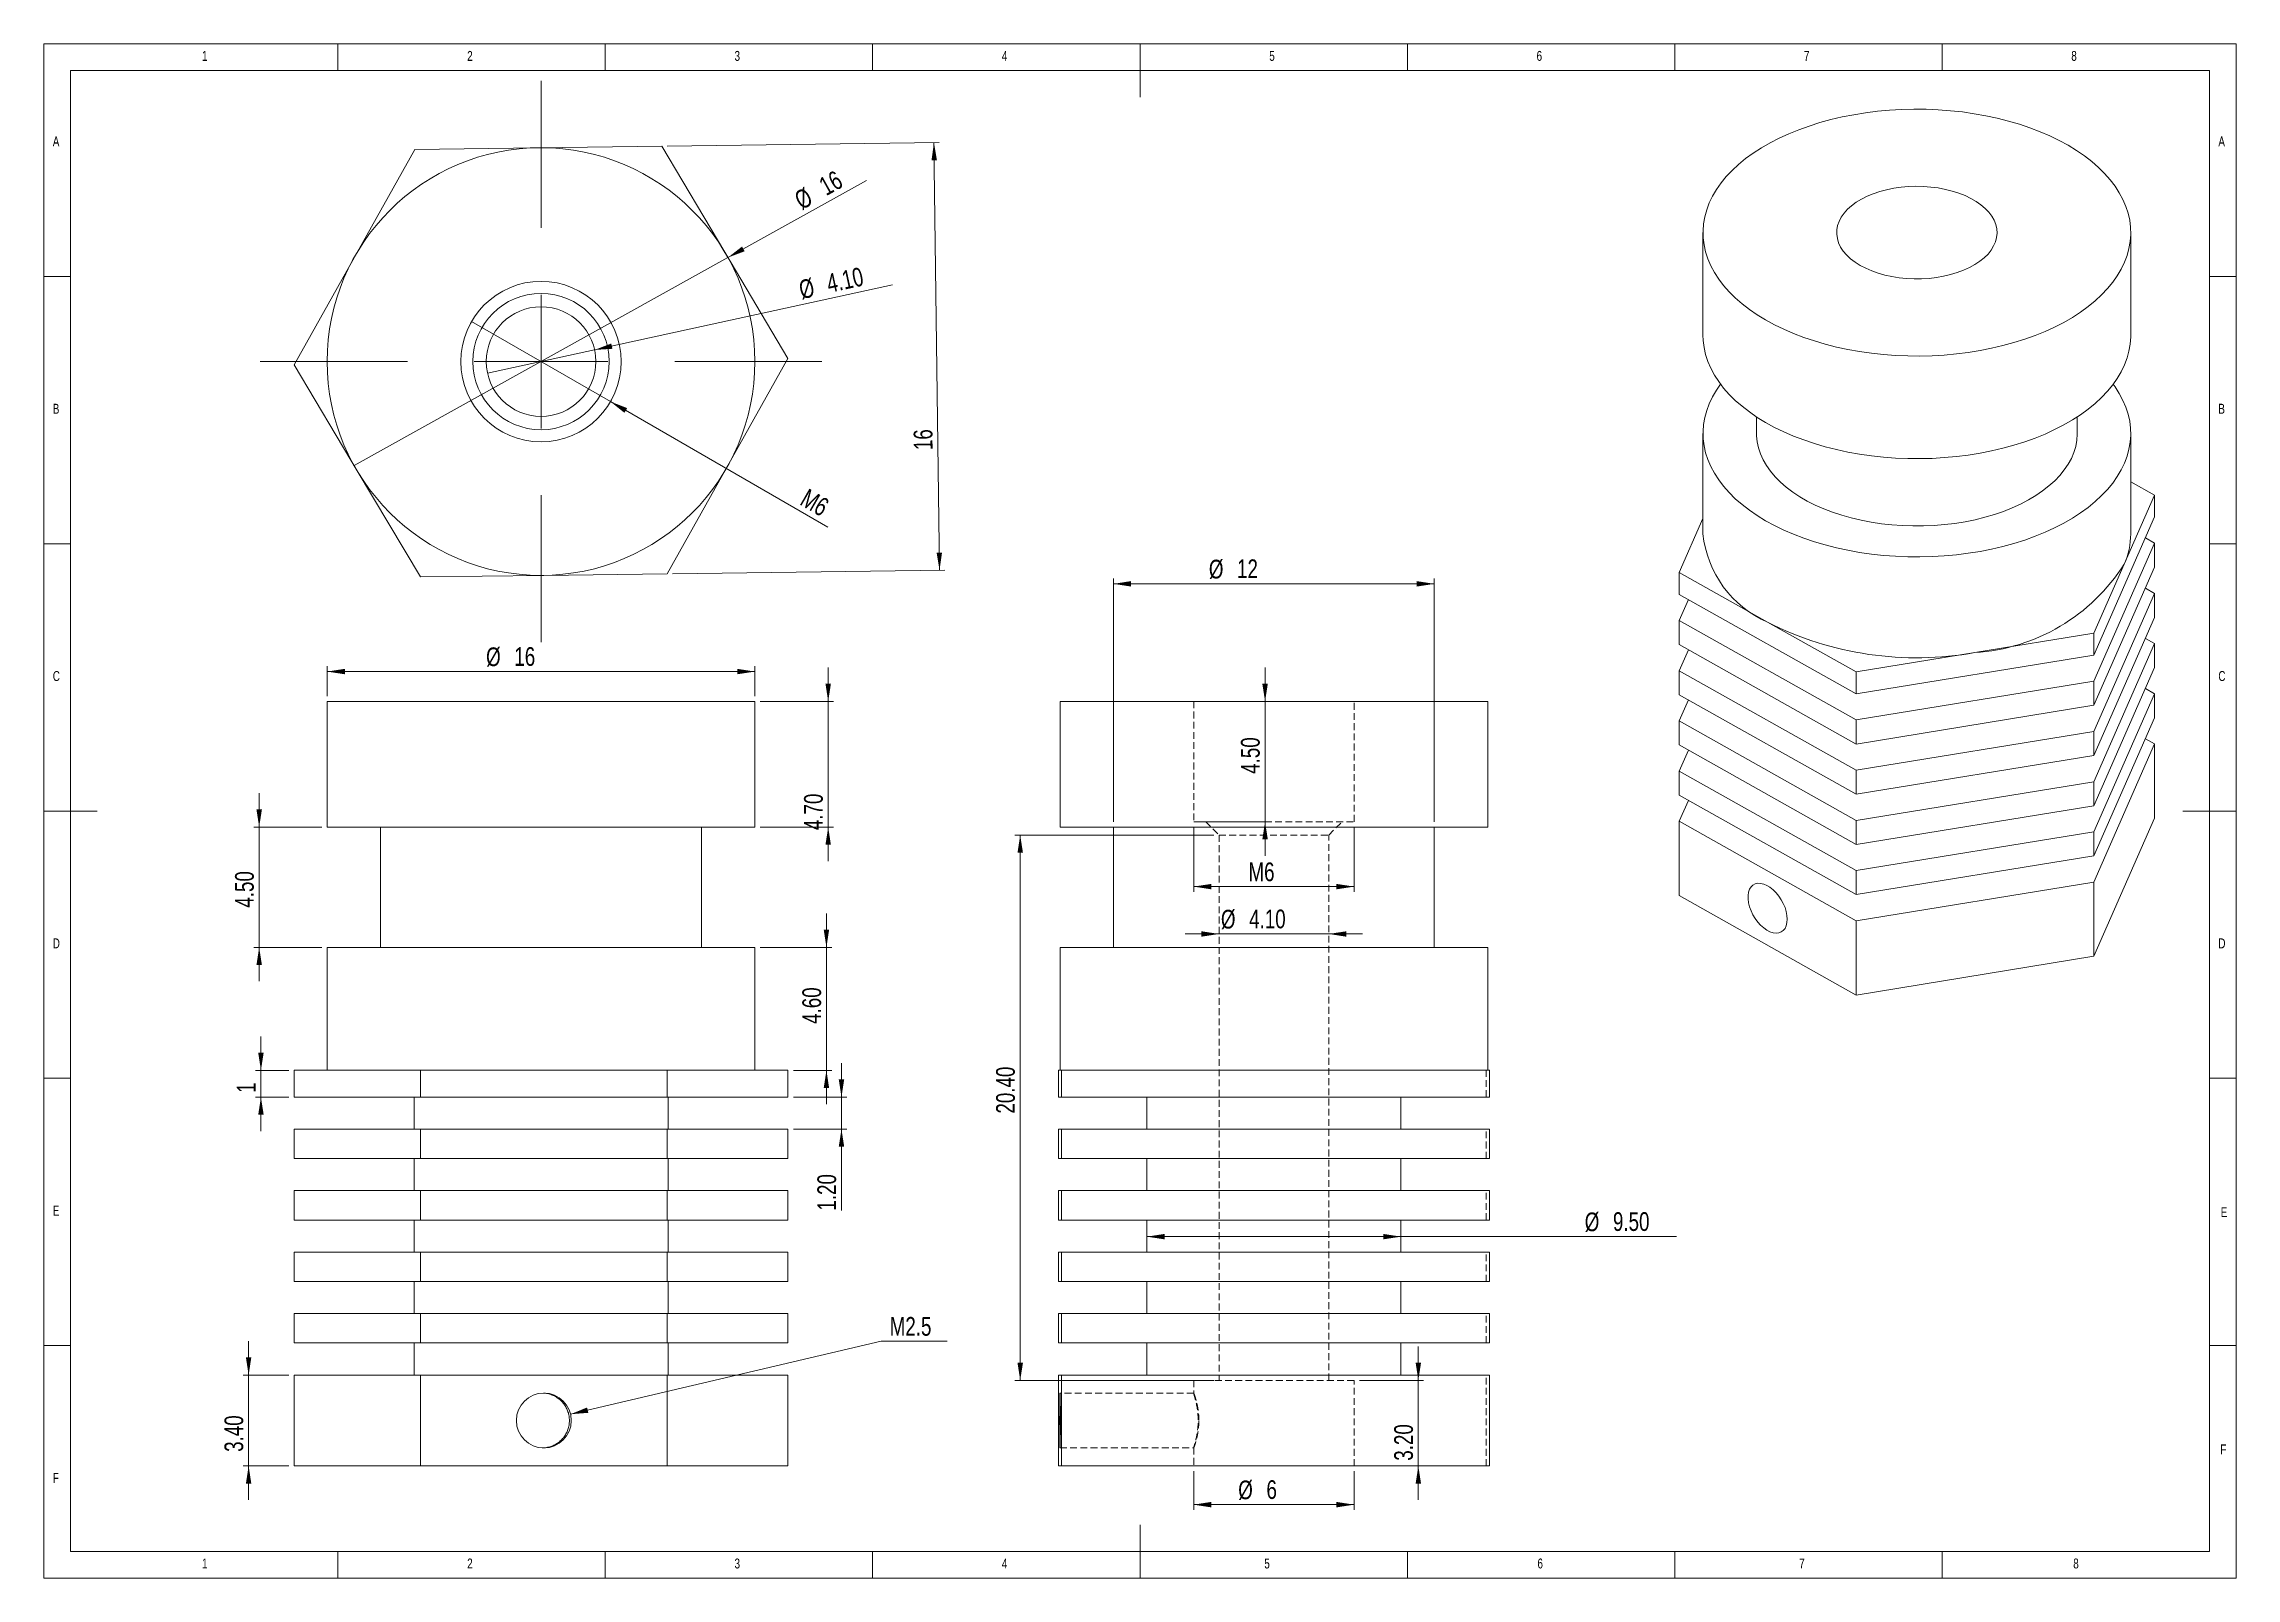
# Model space of a CAD drawing. Header units: millimetres. Extents: x 5 to 415, y 5 to 292.
import ezdxf

# ---------------------------------------------------------------- set-up
doc = ezdxf.new("R2010")
doc.units = ezdxf.units.MM
doc.linetypes.add('HIDDEN', pattern=[1.905, 1.27, -0.635])
doc.styles.add('SLDTEXTSTYLE0', font='TXT', dxfattribs={"width": 0.75})
doc.dimstyles.new('SLDDIMSTYLE0', dxfattribs={"dimtxt": 3.5, "dimasz": 3.302, "dimexe": 0, "dimexo": 0.0625, "dimgap": 0.875, "dimtad": 1, "dimlfac": 0.2, "dimrnd": 1e-09, "dimzin": 4, "dimdsep": 46, "dimtxsty": 'SLDTEXTSTYLE0', "dimsah": 1, "dimcen": 0.09, "dimadec": 0, "dimazin": 1, "dimtfac": 1, "dimtmove": 0, "dimatfit": 0, "dimfxl": 1, "dimfrac": 2, "dimtolj": 1, "dimtzin": 12, "dimarcsym": 0})
doc.dimstyles.new('SLDDIMSTYLE1', dxfattribs={"dimtxt": 3.5, "dimasz": 3.302, "dimexe": 0, "dimexo": 0.0625, "dimgap": 0.875, "dimtad": 1, "dimlfac": 0.2, "dimrnd": 1e-09, "dimzin": 12, "dimdsep": 46, "dimtxsty": 'SLDTEXTSTYLE0', "dimsah": 1, "dimcen": 0.09, "dimadec": 0, "dimazin": 3, "dimtfac": 1, "dimtofl": 0, "dimtmove": 0, "dimatfit": 3, "dimfxl": 1, "dimfrac": 2, "dimtolj": 1, "dimtzin": 12, "dimarcsym": 0})
doc.dimstyles.new('SLDDIMSTYLE2', dxfattribs={"dimtxt": 3.5, "dimasz": 3.302, "dimexe": 0, "dimexo": 0.0625, "dimgap": 0.875, "dimtad": 1, "dimlfac": 0.2, "dimrnd": 1e-09, "dimzin": 12, "dimdsep": 46, "dimtxsty": 'SLDTEXTSTYLE0', "dimsah": 1, "dimcen": 0.09, "dimadec": 0, "dimazin": 3, "dimtfac": 1, "dimtmove": 0, "dimatfit": 0, "dimfxl": 1, "dimfrac": 2, "dimtolj": 1, "dimtzin": 12, "dimarcsym": 0})
doc.dimstyles.new('SLDDIMSTYLE3', dxfattribs={"dimtxt": 3.5, "dimasz": 3.302, "dimexe": 0, "dimexo": 0.0625, "dimgap": 0.875, "dimtad": 0, "dimtih": 1, "dimtoh": 1, "dimlfac": 0.2, "dimrnd": 1e-09, "dimzin": 12, "dimdsep": 46, "dimtxsty": 'SLDTEXTSTYLE0', "dimsah": 1, "dimcen": 0, "dimadec": 0, "dimazin": 3, "dimtfac": 1, "dimtofl": 0, "dimtmove": 0, "dimatfit": 3, "dimfxl": 1, "dimfrac": 2, "dimtolj": 1, "dimtzin": 12, "dimarcsym": 0})
doc.dimstyles.new('SLDDIMSTYLE4', dxfattribs={"dimtxt": 3.5, "dimasz": 3.302, "dimexe": 0, "dimexo": 0.0625, "dimgap": 0.875, "dimtad": 1, "dimlfac": 0.2, "dimrnd": 1e-09, "dimzin": 12, "dimdsep": 46, "dimtxsty": 'SLDTEXTSTYLE0', "dimblk1": 'NONE', "dimsah": 1, "dimcen": 0, "dimadec": 0, "dimazin": 3, "dimtfac": 1, "dimtmove": 0, "dimatfit": 3, "dimldrblk": 'NONE', "dimfxl": 1, "dimfrac": 2, "dimtolj": 1, "dimtzin": 12, "dimarcsym": 0})
doc.dimstyles.new('SLDDIMSTYLE5', dxfattribs={"dimtxt": 3.5, "dimasz": 3.302, "dimexe": 0, "dimexo": 0.0625, "dimgap": 0.875, "dimtad": 1, "dimlfac": 0.2, "dimrnd": 1e-09, "dimzin": 4, "dimdsep": 46, "dimtxsty": 'SLDTEXTSTYLE0', "dimblk1": 'NONE', "dimsah": 1, "dimcen": 0, "dimadec": 0, "dimazin": 1, "dimtfac": 1, "dimtmove": 0, "dimatfit": 3, "dimldrblk": 'NONE', "dimfxl": 1, "dimfrac": 2, "dimtolj": 1, "dimtzin": 12, "dimarcsym": 0})
doc.dimstyles.new('SLDDIMSTYLE6', dxfattribs={"dimtxt": 3.5, "dimasz": 3.302, "dimexe": 0, "dimexo": 0.0625, "dimgap": 0.875, "dimtad": 1, "dimlfac": 0.2, "dimrnd": 1e-09, "dimzin": 12, "dimdsep": 46, "dimtxsty": 'SLDTEXTSTYLE0', "dimblk1": 'NONE', "dimsah": 1, "dimcen": 0, "dimadec": 0, "dimazin": 3, "dimtfac": 1, "dimtmove": 0, "dimatfit": 3, "dimldrblk": 'NONE', "dimfxl": 1, "dimfrac": 2, "dimtolj": 1, "dimtzin": 12, "dimarcsym": 0})
doc.dimstyles.new('SLDDIMSTYLE7', dxfattribs={"dimtxt": 3.5, "dimasz": 3.302, "dimexe": 0, "dimexo": 0.0625, "dimgap": 0.875, "dimtad": 1, "dimlfac": 0.2, "dimrnd": 1e-09, "dimzin": 4, "dimdsep": 46, "dimtxsty": 'SLDTEXTSTYLE0', "dimsah": 1, "dimcen": 0.09, "dimadec": 0, "dimazin": 1, "dimtfac": 1, "dimtofl": 0, "dimtmove": 0, "dimatfit": 3, "dimfxl": 1, "dimfrac": 2, "dimtolj": 1, "dimtzin": 12, "dimarcsym": 0})

# ---------------------------------------------------------------- blocks, each defined once
blk = doc.blocks.new('_D')
at = {"color": 7, "linetype": 'Continuous', "lineweight": 0}
for p, q in [((151.69, 168.99), (151.69, 175.34)), ((138.99, 168.99), (152.69, 168.99)), ((151.69, 145.49), (151.69, 168.99)), ((138.99, 145.49), (152.69, 145.49)), ((151.69, 145.49), (151.69, 139.14))]:
    blk.add_line(p, q, dxfattribs=at)
for points in [[(151.69, 168.99), (152.19, 172.29), (151.18, 172.29)], [(151.69, 145.49), (151.18, 142.19), (152.19, 142.19)]]:
    blk.add_solid(points, dxfattribs=at)
at = {"color": 7, "linetype": 'Continuous', "lineweight": 0, "insert": (147.17, 144.92, 0.5), "char_height": 3.5, "attachment_point": 1, "rotation": 90, "style": 'SLDTEXTSTYLE0'}
blk.add_mtext('4.70', dxfattribs=at)
blk = doc.blocks.new('_D_1')
at = {"color": 7, "linetype": 'Continuous', "lineweight": 0}
for p, q in [((151.36, 122.99), (151.36, 129.34)), ((138.99, 122.99), (152.36, 122.99)), ((151.36, 99.99), (151.36, 122.99)), ((145.17, 99.99), (152.36, 99.99)), ((151.36, 99.99), (151.36, 93.64))]:
    blk.add_line(p, q, dxfattribs=at)
for points in [[(151.36, 122.99), (151.86, 126.29), (150.85, 126.29)], [(151.36, 99.99), (150.85, 96.69), (151.86, 96.69)]]:
    blk.add_solid(points, dxfattribs=at)
at = {"color": 7, "linetype": 'Continuous', "lineweight": 0, "insert": (146.85, 108.68, 0.5), "char_height": 3.5, "attachment_point": 1, "rotation": 90, "style": 'SLDTEXTSTYLE0'}
blk.add_mtext('4.60', dxfattribs=at)
blk = doc.blocks.new('_D_2')
at = {"color": 7, "linetype": 'Continuous', "lineweight": 0}
for p, q in [((45.27, 145.49), (45.27, 151.84)), ((56.99, 145.49), (44.27, 145.49)), ((45.27, 145.49), (45.27, 122.99)), ((56.99, 122.99), (44.27, 122.99)), ((45.27, 122.99), (45.27, 116.64))]:
    blk.add_line(p, q, dxfattribs=at)
for points in [[(45.27, 145.49), (45.78, 148.79), (44.76, 148.79)], [(45.27, 122.99), (44.76, 119.69), (45.78, 119.69)]]:
    blk.add_solid(points, dxfattribs=at)
at = {"color": 7, "linetype": 'Continuous', "lineweight": 0, "insert": (40.76, 130.42, 0.5), "char_height": 3.5, "attachment_point": 1, "rotation": 90, "style": 'SLDTEXTSTYLE0'}
blk.add_mtext('4.50', dxfattribs=at)
blk = doc.blocks.new('_D_3')
at = {"color": 7, "linetype": 'Continuous', "lineweight": 0}
for p, q in [((57.99, 169.99), (57.99, 175.58)), ((137.99, 174.58), (57.99, 174.58)), ((137.99, 169.99), (137.99, 175.58))]:
    blk.add_line(p, q, dxfattribs=at)
for points in [[(57.99, 174.58), (61.29, 174.08), (61.29, 175.09)], [(137.99, 174.58), (134.68, 175.09), (134.68, 174.08)]]:
    blk.add_solid(points, dxfattribs=at)
at = {"color": 7, "linetype": 'Continuous', "lineweight": 0, "char_height": 3.5, "attachment_point": 1, "style": 'SLDTEXTSTYLE0'}
for s, insert in [('%%c', (87.71, 179.1, 0.5)), ('16', (92.99, 179.15, 0.5))]:
    blk.add_mtext(s, dxfattribs=dict(at, insert=insert))
blk = doc.blocks.new('_D_4')
at = {"color": 7, "linetype": 'Continuous', "lineweight": 0}
for p, q in [((45.6, 99.99), (45.6, 106.34)), ((50.8, 99.99), (44.6, 99.99)), ((45.6, 94.99), (45.6, 99.99)), ((50.8, 94.99), (44.6, 94.99)), ((45.6, 94.99), (45.6, 88.64))]:
    blk.add_line(p, q, dxfattribs=at)
for points in [[(45.6, 99.99), (46.11, 103.29), (45.09, 103.29)], [(45.6, 94.99), (45.09, 91.69), (46.11, 91.69)]]:
    blk.add_solid(points, dxfattribs=at)
at = {"color": 7, "linetype": 'Continuous', "lineweight": 0, "insert": (41.09, 95.77, 0.5), "char_height": 3.5, "attachment_point": 1, "rotation": 90, "style": 'SLDTEXTSTYLE0'}
blk.add_mtext('1', dxfattribs=at)
blk = doc.blocks.new('_D_5')
at = {"color": 7, "linetype": 'Continuous', "lineweight": 0}
for p, q in [((154.17, 94.99), (154.17, 101.34)), ((145.17, 94.99), (155.17, 94.99)), ((154.17, 94.99), (154.17, 88.99)), ((145.17, 88.99), (155.17, 88.99)), ((154.17, 88.99), (154.17, 73.75))]:
    blk.add_line(p, q, dxfattribs=at)
for points in [[(154.17, 94.99), (154.68, 98.29), (153.66, 98.29)], [(154.17, 88.99), (153.66, 85.69), (154.68, 85.69)]]:
    blk.add_solid(points, dxfattribs=at)
at = {"color": 7, "linetype": 'Continuous', "lineweight": 0, "insert": (149.66, 73.75, 0.5), "char_height": 3.5, "attachment_point": 1, "rotation": 90, "style": 'SLDTEXTSTYLE0'}
blk.add_mtext('1.20', dxfattribs=at)
blk = doc.blocks.new('_D_6')
at = {"color": 7, "linetype": 'Continuous', "lineweight": 0}
for p, q in [((43.3, 42.99), (43.3, 49.34)), ((50.8, 42.99), (42.3, 42.99)), ((43.3, 25.99), (43.3, 42.99)), ((50.8, 25.99), (42.3, 25.99)), ((43.3, 25.99), (43.3, 19.64))]:
    blk.add_line(p, q, dxfattribs=at)
for points in [[(43.3, 42.99), (43.8, 46.29), (42.79, 46.29)], [(43.3, 25.99), (42.79, 22.69), (43.8, 22.69)]]:
    blk.add_solid(points, dxfattribs=at)
at = {"color": 7, "linetype": 'Continuous', "lineweight": 0, "insert": (38.78, 28.62, 0.5), "char_height": 3.5, "attachment_point": 1, "rotation": 90, "style": 'SLDTEXTSTYLE0'}
blk.add_mtext('3.40', dxfattribs=at)
blk = doc.blocks.new('_D_7')
at = {"color": 7, "linetype": 'Continuous', "lineweight": 0}
for p, q in [((103.5, 35.67), (161.61, 49.34)), ((161.61, 49.34), (173.95, 49.34))]:
    blk.add_line(p, q, dxfattribs=at)
blk.add_solid([(103.5, 35.67), (106.83, 35.93), (106.59, 36.92)], dxfattribs=at)
at = {"color": 7, "linetype": 'Continuous', "lineweight": 0, "insert": (163.19, 53.85, 40.5), "char_height": 3.5, "attachment_point": 1, "style": 'SLDTEXTSTYLE0'}
blk.add_mtext('M2.5', dxfattribs=at)
blk = doc.blocks.new('_D_8')
at = {"color": 7, "linetype": 'Continuous', "lineweight": 0}
for p, q in [((121.56, 272.88), (172.47, 273.54)), ((171.47, 273.53), (172.51, 193.54)), ((122.6, 192.89), (173.51, 193.55))]:
    blk.add_line(p, q, dxfattribs=at)
for points in [[(171.47, 273.53), (171.01, 270.22), (172.02, 270.24)], [(172.51, 193.54), (172.98, 196.85), (171.96, 196.83)]]:
    blk.add_solid(points, dxfattribs=at)
at = {"color": 7, "linetype": 'Continuous', "lineweight": 0, "insert": (167.71, 215.98, 3), "char_height": 3.5, "attachment_point": 1, "rotation": 90.7471, "style": 'SLDTEXTSTYLE0'}
blk.add_mtext('16', dxfattribs=at)
blk = doc.blocks.new('_D_9')
at = {"color": 7, "linetype": 'Continuous', "lineweight": 0}
for q in [(158.83, 266.46), (63.04, 213.1)]:
    blk.add_line((132.93, 252.03), q, dxfattribs=at)
blk.add_solid([(132.93, 252.03), (136.06, 253.2), (135.57, 254.08)], dxfattribs=at)
at = {"color": 7, "linetype": 'Continuous', "lineweight": 0, "char_height": 3.5, "attachment_point": 1, "rotation": 29.1199, "style": 'SLDTEXTSTYLE0'}
for s, insert in [('16', (149.6, 266.55, 3)), ('%%c', (145.02, 263.93, 3))]:
    blk.add_mtext(s, dxfattribs=dict(at, insert=insert))
blk = doc.blocks.new('_NONE')
blk = doc.blocks.new('_D_10')
at = {"color": 7, "linetype": 'Continuous', "lineweight": 0}
for q in [(163.7, 246.89), (87.97, 230.39)]:
    blk.add_line((108, 234.75), q, dxfattribs=at)
blk.add_solid([(108, 234.75), (111.33, 234.96), (111.12, 235.95)], dxfattribs=at)
at = {"color": 7, "linetype": 'Continuous', "lineweight": 0, "char_height": 3.5, "attachment_point": 1, "rotation": 12.2953, "style": 'SLDTEXTSTYLE0'}
for s, insert in [('4.10', (151.11, 248.82, 3)), ('%%c', (145.96, 247.64, 3))]:
    blk.add_mtext(s, dxfattribs=dict(at, insert=insert))
blk = doc.blocks.new('_D_11')
at = {"color": 7, "linetype": 'Continuous', "lineweight": 0}
for q in [(84.99, 240.07), (151.63, 201.6)]:
    blk.add_line((110.98, 225.07), q, dxfattribs=at)
blk.add_solid([(110.98, 225.07), (113.58, 222.98), (114.09, 223.86)], dxfattribs=at)
at = {"color": 7, "linetype": 'Continuous', "lineweight": 0, "insert": (147.93, 208.94, 3), "char_height": 3.5, "attachment_point": 1, "rotation": 330, "style": 'SLDTEXTSTYLE0'}
blk.add_mtext('M6', dxfattribs=at)
blk = doc.blocks.new('SW_CENTERMARKSYMBOL_0')
at = {"color": 0, "linetype": 'Continuous', "lineweight": 0}
for p, q in [((0, 25), (0, 52.5)), ((0, 0), (0, 12.5)), ((-25, 0), (-52.5, 0)), ((0, 0), (-12.5, 0)), ((0, 0), (0, -12.5)), ((0, 0), (12.5, 0)), ((25, 0), (52.5, 0)), ((0, -25), (0, -52.5))]:
    blk.add_line(p, q, dxfattribs=at)
blk = doc.blocks.new('_D_12')
at = {"color": 7, "linetype": 'Continuous', "lineweight": 0}
for p, q in [((224.79, 125.5), (218.44, 125.5)), ((224.79, 125.5), (245.29, 125.5)), ((245.29, 125.5), (251.64, 125.5))]:
    blk.add_line(p, q, dxfattribs=at)
for points in [[(224.79, 125.5), (221.49, 126), (221.49, 124.99)], [(245.29, 125.5), (248.59, 124.99), (248.59, 126)]]:
    blk.add_solid(points, dxfattribs=at)
at = {"color": 7, "linetype": 'Continuous', "lineweight": 0, "char_height": 3.5, "attachment_point": 1, "style": 'SLDTEXTSTYLE0'}
for s, insert in [('%%c', (225.13, 130.01, 0.5)), ('4.10', (230.41, 130.06, 0.5))]:
    blk.add_mtext(s, dxfattribs=dict(at, insert=insert))
blk = doc.blocks.new('_D_13')
at = {"color": 7, "linetype": 'Continuous', "lineweight": 0}
for p, q in [((220.04, 24.99), (220.04, 17.75)), ((250.04, 24.99), (250.04, 17.75)), ((250.04, 18.75), (220.04, 18.75))]:
    blk.add_line(p, q, dxfattribs=at)
for points in [[(220.04, 18.75), (223.34, 18.24), (223.34, 19.26)], [(250.04, 18.75), (246.74, 19.26), (246.74, 18.24)]]:
    blk.add_solid(points, dxfattribs=at)
at = {"color": 7, "linetype": 'Continuous', "lineweight": 0, "char_height": 3.5, "attachment_point": 1, "style": 'SLDTEXTSTYLE0'}
for s, insert in [('%%c', (228.37, 23.26, 0.5)), ('6', (233.65, 23.32, 0.5))]:
    blk.add_mtext(s, dxfattribs=dict(at, insert=insert))
blk = doc.blocks.new('_D_14')
at = {"color": 7, "linetype": 'Continuous', "lineweight": 0}
for p, q in [((262.05, 41.99), (262.05, 48.34)), ((251.04, 41.99), (263.05, 41.99)), ((262.05, 25.99), (262.05, 41.99)), ((262.05, 25.99), (262.05, 19.64))]:
    blk.add_line(p, q, dxfattribs=at)
for points in [[(262.05, 41.99), (262.56, 45.29), (261.55, 45.29)], [(262.05, 25.99), (261.55, 22.69), (262.56, 22.69)]]:
    blk.add_solid(points, dxfattribs=at)
at = {"color": 7, "linetype": 'Continuous', "lineweight": 0, "insert": (257.54, 26.97, 0.5), "char_height": 3.5, "attachment_point": 1, "rotation": 90, "style": 'SLDTEXTSTYLE0'}
blk.add_mtext('3.20', dxfattribs=at)
blk = doc.blocks.new('_D_15')
at = {"color": 7, "linetype": 'Continuous', "lineweight": 0}
for p, q in [((233.39, 168.99), (233.39, 175.34)), ((221.04, 168.99), (234.39, 168.99)), ((233.39, 168.99), (233.39, 146.49)), ((221.04, 146.49), (234.39, 146.49)), ((233.39, 146.49), (233.39, 140.14))]:
    blk.add_line(p, q, dxfattribs=at)
for points in [[(233.39, 168.99), (233.9, 172.29), (232.88, 172.29)], [(233.39, 146.49), (232.88, 143.19), (233.9, 143.19)]]:
    blk.add_solid(points, dxfattribs=at)
at = {"color": 7, "linetype": 'Continuous', "lineweight": 0, "insert": (228.88, 155.46, 0.5), "char_height": 3.5, "attachment_point": 1, "rotation": 90, "style": 'SLDTEXTSTYLE0'}
blk.add_mtext('4.50', dxfattribs=at)
blk = doc.blocks.new('_D_16')
at = {"color": 7, "linetype": 'Continuous', "lineweight": 0}
for p, q in [((220.04, 145.49), (220.04, 133.36)), ((250.04, 145.49), (250.04, 133.36)), ((250.04, 134.36), (220.04, 134.36))]:
    blk.add_line(p, q, dxfattribs=at)
for points in [[(220.04, 134.36), (223.34, 133.85), (223.34, 134.86)], [(250.04, 134.36), (246.74, 134.86), (246.74, 133.85)]]:
    blk.add_solid(points, dxfattribs=at)
at = {"color": 7, "linetype": 'Continuous', "lineweight": 0, "insert": (230.28, 138.87, 0.5), "char_height": 3.5, "attachment_point": 1, "style": 'SLDTEXTSTYLE0'}
blk.add_mtext('M6', dxfattribs=at)
blk = doc.blocks.new('_D_17')
at = {"color": 7, "linetype": 'Continuous', "lineweight": 0}
for p, q in [((223.79, 143.99), (186.6, 143.99)), ((187.6, 143.99), (187.6, 41.99)), ((223.79, 41.99), (186.6, 41.99))]:
    blk.add_line(p, q, dxfattribs=at)
for points in [[(187.6, 143.99), (187.09, 140.69), (188.11, 140.69)], [(187.6, 41.99), (188.11, 45.29), (187.09, 45.29)]]:
    blk.add_solid(points, dxfattribs=at)
at = {"color": 7, "linetype": 'Continuous', "lineweight": 0, "insert": (183.09, 91.9, 0.5), "char_height": 3.5, "attachment_point": 1, "rotation": 90, "style": 'SLDTEXTSTYLE0'}
blk.add_mtext('20.40', dxfattribs=at)
blk = doc.blocks.new('_D_18')
at = {"color": 7, "linetype": 'Continuous', "lineweight": 0}
for p, q in [((205.04, 146.49), (205.04, 191.99)), ((205.04, 190.99), (265.04, 190.99)), ((265.04, 146.49), (265.04, 191.99))]:
    blk.add_line(p, q, dxfattribs=at)
for points in [[(205.04, 190.99), (208.34, 190.48), (208.34, 191.5)], [(265.04, 190.99), (261.74, 191.5), (261.74, 190.48)]]:
    blk.add_solid(points, dxfattribs=at)
at = {"color": 7, "linetype": 'Continuous', "lineweight": 0, "char_height": 3.5, "attachment_point": 1, "style": 'SLDTEXTSTYLE0'}
for s, insert in [('%%c', (222.88, 195.5, 0.5)), ('12', (228.15, 195.56, 0.5))]:
    blk.add_mtext(s, dxfattribs=dict(at, insert=insert))
blk = doc.blocks.new('_D_19')
at = {"color": 7, "linetype": 'Continuous', "lineweight": 0}
for p, q in [((211.29, 68.88), (258.79, 68.88)), ((258.79, 68.88), (310.34, 68.88))]:
    blk.add_line(p, q, dxfattribs=at)
for points in [[(211.29, 68.88), (214.59, 68.38), (214.59, 69.39)], [(258.79, 68.88), (255.49, 69.39), (255.49, 68.38)]]:
    blk.add_solid(points, dxfattribs=at)
at = {"color": 7, "linetype": 'Continuous', "lineweight": 0, "char_height": 3.5, "attachment_point": 1, "style": 'SLDTEXTSTYLE0'}
for s, insert in [('%%c', (293.17, 73.4, 0.5)), ('9.50', (298.45, 73.45, 0.5))]:
    blk.add_mtext(s, dxfattribs=dict(at, insert=insert))

msp = doc.modelspace()

# ---------------------------------------------------------------- linework, layer by layer
at = {"color": 7, "linetype": 'Continuous', "lineweight": 0}
for p, q in [((415, 292), (5, 292)), ((5, 292), (5, 5)), ((60, 287), (60, 292)), ((110, 292), (110, 287)), ((160, 287), (160, 292)), ((210, 292), (210, 282)), ((260, 287), (260, 292)), ((310, 292), (310, 287)), ((360, 287), (360, 292)), ((415, 5), (415, 292)), ((410, 287), (10, 287)), ((10, 287), (10, 10)), ((410, 287), (410, 10)), ((10, 248.5), (5, 248.5)), ((415, 248.5), (410, 248.5)), ((5, 198.5), (10, 198.5)), ((410, 198.5), (415, 198.5)), ((5, 148.5), (15, 148.5)), ((415, 148.5), (405, 148.5)), ((5, 98.5), (10, 98.5)), ((410, 98.5), (415, 98.5)), ((10, 48.5), (5, 48.5)), ((410, 48.5), (415, 48.5)), ((210, 5), (210, 15)), ((10, 10), (410, 10)), ((60, 5), (60, 10)), ((110, 10), (110, 5)), ((160, 5), (160, 10)), ((260, 10), (260, 5)), ((310, 10), (310, 5)), ((360, 10), (360, 5)), ((5, 5), (415, 5))]:
    msp.add_line(p, q, dxfattribs=at)
at = {"color": 7, "linetype": 'Continuous', "lineweight": 15}
for p, q in [((63.086, 252.115), (74.371, 272.264)), ((74.371, 272.264), (97.463, 272.565)), ((97.463, 272.565), (120.556, 272.867)), ((120.556, 272.867), (132.362, 253.019)), ((315.29, 256.688), (315.29, 237.499)), ((395.29, 237.499), (395.29, 256.688)), ((51.801, 231.967), (63.086, 252.115)), ((132.362, 253.019), (144.169, 233.171)), ((63.608, 212.119), (51.801, 231.967)), ((144.169, 233.171), (132.884, 213.022)), ((325.29, 222.226), (325.29, 219.127)), ((385.29, 219.127), (385.29, 222.226)), ((315.29, 219.127), (315.29, 200.347)), ((395.29, 200.347), (395.29, 219.127)), ((75.415, 192.271), (63.608, 212.119)), ((132.884, 213.022), (121.599, 192.873)), ((395.29, 210.088), (399.745, 207.583)), ((399.745, 207.583), (394.059, 194.662)), ((399.745, 203.5), (399.745, 207.583)), ((310.835, 193.11), (315.29, 203.234)), ((399.745, 203.5), (388.373, 177.657)), ((388.373, 172.758), (399.745, 198.601)), ((399.745, 198.601), (398.016, 199.573)), ((399.745, 194.11), (399.745, 198.601)), ((121.599, 192.873), (98.507, 192.572)), ((310.835, 189.028), (310.835, 193.11)), ((327.377, 183.807), (310.835, 193.11)), ((394.059, 194.662), (388.373, 181.74)), ((399.745, 194.11), (388.373, 168.267)), ((98.507, 192.572), (75.415, 192.271)), ((343.918, 170.421), (310.835, 189.028)), ((388.373, 163.368), (399.745, 189.211)), ((399.745, 189.211), (398.016, 190.183)), ((399.745, 184.72), (399.745, 189.211)), ((312.564, 188.056), (310.835, 184.128)), ((399.745, 184.72), (388.373, 158.877)), ((310.835, 184.128), (343.918, 165.522)), ((310.835, 179.637), (310.835, 184.128)), ((343.918, 174.504), (327.377, 183.807)), ((388.373, 181.74), (366.146, 178.122)), ((388.373, 177.657), (388.373, 181.74)), ((399.745, 179.821), (398.016, 180.793)), ((343.918, 161.031), (310.835, 179.637)), ((312.564, 178.666), (310.835, 174.738)), ((366.146, 178.122), (343.918, 174.504)), ((388.373, 177.657), (343.918, 170.421)), ((388.373, 153.978), (399.745, 179.821)), ((399.745, 175.33), (399.745, 179.821)), ((310.835, 174.738), (343.918, 156.132)), ((310.835, 170.247), (310.835, 174.738)), ((343.918, 170.421), (343.918, 174.504)), ((343.918, 165.522), (388.373, 172.758)), ((399.745, 175.33), (388.373, 149.487)), ((388.373, 168.267), (388.373, 172.758)), ((57.985, 168.992), (57.985, 145.492)), ((137.985, 168.992), (57.985, 168.992)), ((137.985, 145.492), (137.985, 168.992)), ((195.039, 168.992), (195.039, 145.492)), ((275.039, 168.992), (195.039, 168.992)), ((275.039, 145.492), (275.039, 168.992)), ((343.918, 151.641), (310.835, 170.247)), ((312.564, 169.275), (310.835, 165.348)), ((388.373, 168.267), (343.918, 161.031)), ((388.373, 144.587), (399.745, 170.43)), ((399.745, 170.43), (398.016, 171.402)), ((399.745, 165.94), (399.745, 170.43)), ((310.835, 165.348), (343.918, 146.741)), ((310.835, 160.857), (310.835, 165.348)), ((343.918, 161.031), (343.918, 165.522)), ((399.745, 165.94), (388.373, 140.096)), ((343.918, 142.25), (310.835, 160.857)), ((343.918, 156.132), (388.373, 163.368)), ((388.373, 158.877), (388.373, 163.368)), ((388.373, 135.197), (399.745, 161.04)), ((399.745, 161.04), (398.016, 162.012)), ((399.745, 147.159), (399.745, 161.04)), ((312.564, 159.885), (310.835, 155.958)), ((310.835, 155.958), (343.918, 137.351)), ((310.835, 151.467), (310.835, 155.958)), ((388.373, 158.877), (343.918, 151.641)), ((343.918, 151.641), (343.918, 156.132)), ((343.918, 146.741), (388.373, 153.978)), ((388.373, 149.487), (388.373, 153.978)), ((343.918, 132.86), (310.835, 151.467)), ((312.564, 150.495), (310.835, 146.568)), ((388.373, 149.487), (343.918, 142.25)), ((137.985, 145.492), (57.985, 145.492)), ((67.985, 145.492), (67.985, 122.992)), ((127.985, 122.992), (127.985, 145.492)), ((275.039, 145.492), (195.039, 145.492)), ((205.039, 145.492), (205.039, 122.992)), ((265.039, 122.992), (265.039, 145.492)), ((310.835, 146.568), (343.918, 127.961)), ((310.835, 132.686), (310.835, 146.568)), ((343.918, 142.25), (343.918, 146.741)), ((343.918, 137.351), (388.373, 144.587)), ((399.745, 147.159), (388.373, 121.316)), ((388.373, 140.096), (388.373, 144.587)), ((388.373, 140.096), (343.918, 132.86)), ((343.918, 132.86), (343.918, 137.351)), ((343.918, 114.08), (310.835, 132.686)), ((343.918, 127.961), (388.373, 135.197)), ((388.373, 121.316), (388.373, 135.197)), ((343.918, 114.08), (343.918, 127.961)), ((57.985, 122.992), (57.985, 99.992)), ((137.985, 122.992), (57.985, 122.992)), ((137.985, 99.992), (137.985, 122.992)), ((195.039, 122.992), (195.039, 99.992)), ((275.039, 122.992), (195.039, 122.992)), ((275.039, 99.992), (275.039, 122.992)), ((388.373, 121.316), (343.918, 114.08)), ((51.801, 94.992), (51.801, 99.992)), ((63.608, 99.992), (51.801, 99.992)), ((75.415, 99.992), (63.608, 99.992)), ((75.415, 94.992), (75.415, 99.992)), ((98.507, 99.992), (75.415, 99.992)), ((121.599, 99.992), (98.507, 99.992)), ((121.599, 94.992), (121.599, 99.992)), ((132.884, 99.992), (121.599, 99.992)), ((144.169, 99.992), (132.884, 99.992)), ((144.169, 94.992), (144.169, 99.992)), ((194.741, 94.992), (194.741, 99.992)), ((195.042, 99.992), (194.741, 99.992)), ((195.343, 99.992), (195.042, 99.992)), ((195.343, 94.992), (195.343, 99.992)), ((215.492, 99.992), (195.343, 99.992)), ((235.641, 99.992), (215.492, 99.992)), ((255.489, 99.992), (235.641, 99.992)), ((275.336, 99.992), (255.489, 99.992)), ((275.336, 94.992), (275.336, 99.992)), ((75.415, 94.992), (51.801, 94.992)), ((74.235, 94.992), (74.235, 88.992)), ((121.599, 94.992), (75.415, 94.992)), ((144.169, 94.992), (121.599, 94.992)), ((121.735, 88.992), (121.735, 94.992)), ((195.343, 94.992), (194.741, 94.992)), ((235.641, 94.992), (195.343, 94.992)), ((211.289, 94.992), (211.289, 88.992)), ((275.336, 94.992), (235.641, 94.992)), ((258.789, 88.992), (258.789, 94.992)), ((51.801, 83.492), (51.801, 88.992)), ((51.801, 88.992), (75.415, 88.992)), ((75.415, 83.492), (75.415, 88.992)), ((75.415, 88.992), (121.599, 88.992)), ((121.599, 83.492), (121.599, 88.992)), ((121.599, 88.992), (144.169, 88.992)), ((144.169, 83.492), (144.169, 88.992)), ((194.741, 83.492), (194.741, 88.992)), ((194.741, 88.992), (195.343, 88.992)), ((195.343, 83.492), (195.343, 88.992)), ((195.343, 88.992), (235.641, 88.992)), ((235.641, 88.992), (275.336, 88.992)), ((275.336, 83.492), (275.336, 88.992)), ((75.415, 83.492), (51.801, 83.492)), ((74.235, 83.492), (74.235, 77.492)), ((121.599, 83.492), (75.415, 83.492)), ((144.169, 83.492), (121.599, 83.492)), ((121.735, 77.492), (121.735, 83.492)), ((195.343, 83.492), (194.741, 83.492)), ((235.641, 83.492), (195.343, 83.492)), ((211.289, 83.492), (211.289, 77.492)), ((275.336, 83.492), (235.641, 83.492)), ((258.789, 77.492), (258.789, 83.492)), ((51.801, 71.992), (51.801, 77.492)), ((51.801, 77.492), (75.415, 77.492)), ((75.415, 71.992), (75.415, 77.492)), ((75.415, 77.492), (121.599, 77.492)), ((121.599, 71.992), (121.599, 77.492)), ((121.599, 77.492), (144.169, 77.492)), ((144.169, 71.992), (144.169, 77.492)), ((194.741, 71.992), (194.741, 77.492)), ((194.741, 77.492), (195.343, 77.492)), ((195.343, 71.992), (195.343, 77.492)), ((195.343, 77.492), (235.641, 77.492)), ((235.641, 77.492), (275.336, 77.492)), ((275.336, 71.992), (275.336, 77.492)), ((75.415, 71.992), (51.801, 71.992)), ((74.235, 71.992), (74.235, 65.992)), ((121.599, 71.992), (75.415, 71.992)), ((144.169, 71.992), (121.599, 71.992)), ((121.735, 65.992), (121.735, 71.992)), ((195.343, 71.992), (194.741, 71.992)), ((235.641, 71.992), (195.343, 71.992)), ((211.289, 71.992), (211.289, 65.992)), ((275.336, 71.992), (235.641, 71.992)), ((258.789, 65.992), (258.789, 71.992)), ((51.801, 60.492), (51.801, 65.992)), ((51.801, 65.992), (75.415, 65.992)), ((75.415, 60.492), (75.415, 65.992)), ((75.415, 65.992), (121.599, 65.992)), ((121.599, 60.492), (121.599, 65.992)), ((121.599, 65.992), (144.169, 65.992)), ((144.169, 60.492), (144.169, 65.992)), ((194.741, 60.492), (194.741, 65.992)), ((194.741, 65.992), (195.343, 65.992)), ((195.343, 60.492), (195.343, 65.992)), ((195.343, 65.992), (235.641, 65.992)), ((235.641, 65.992), (275.336, 65.992)), ((275.336, 60.492), (275.336, 65.992)), ((75.415, 60.492), (51.801, 60.492)), ((74.235, 60.492), (74.235, 54.492)), ((121.599, 60.492), (75.415, 60.492)), ((144.169, 60.492), (121.599, 60.492)), ((121.735, 54.492), (121.735, 60.492)), ((195.343, 60.492), (194.741, 60.492)), ((235.641, 60.492), (195.343, 60.492)), ((211.289, 60.492), (211.289, 54.492)), ((275.336, 60.492), (235.641, 60.492)), ((258.789, 54.492), (258.789, 60.492)), ((51.801, 48.992), (51.801, 54.492)), ((51.801, 54.492), (75.415, 54.492)), ((75.415, 48.992), (75.415, 54.492)), ((75.415, 54.492), (121.599, 54.492)), ((121.599, 48.992), (121.599, 54.492)), ((121.599, 54.492), (144.169, 54.492)), ((144.169, 48.992), (144.169, 54.492)), ((194.741, 48.992), (194.741, 54.492)), ((194.741, 54.492), (195.343, 54.492)), ((195.343, 48.992), (195.343, 54.492)), ((195.343, 54.492), (235.641, 54.492)), ((235.641, 54.492), (275.336, 54.492)), ((275.336, 48.992), (275.336, 54.492)), ((75.415, 48.992), (51.801, 48.992)), ((74.235, 48.992), (74.235, 42.992)), ((121.599, 48.992), (75.415, 48.992)), ((144.169, 48.992), (121.599, 48.992)), ((121.735, 42.992), (121.735, 48.992)), ((195.343, 48.992), (194.741, 48.992)), ((235.641, 48.992), (195.343, 48.992)), ((211.289, 48.992), (211.289, 42.992)), ((275.336, 48.992), (235.641, 48.992)), ((258.789, 42.992), (258.789, 48.992)), ((51.801, 25.992), (51.801, 42.992)), ((51.801, 42.992), (75.415, 42.992)), ((75.415, 25.992), (75.415, 42.992)), ((75.415, 42.992), (121.599, 42.992)), ((121.599, 25.992), (121.599, 42.992)), ((121.599, 42.992), (144.169, 42.992)), ((144.169, 25.992), (144.169, 42.992)), ((194.741, 25.992), (194.741, 42.992)), ((194.741, 42.992), (195.343, 42.992)), ((195.343, 25.992), (195.343, 42.992)), ((195.343, 42.992), (235.641, 42.992)), ((235.641, 42.992), (275.336, 42.992)), ((275.336, 25.992), (275.336, 42.992)), ((75.415, 25.992), (51.801, 25.992)), ((121.599, 25.992), (75.415, 25.992)), ((144.169, 25.992), (121.599, 25.992)), ((195.343, 25.992), (194.741, 25.992)), ((235.641, 25.992), (195.343, 25.992)), ((275.336, 25.992), (235.641, 25.992))]:
    msp.add_line(p, q, dxfattribs=at)
at = {"color": 7, "linetype": 'HIDDEN', "lineweight": 0}
for p, q in [((220.039, 168.992), (220.039, 146.492)), ((250.039, 146.492), (250.039, 168.992)), ((220.039, 146.492), (250.039, 146.492)), ((222.289, 146.492), (224.789, 143.992)), ((224.789, 143.992), (245.289, 143.992)), ((224.789, 143.992), (224.789, 41.992)), ((245.289, 143.992), (247.789, 146.492)), ((245.289, 41.992), (245.289, 143.992)), ((274.734, 94.992), (274.734, 99.992)), ((274.734, 83.492), (274.734, 88.992)), ((274.734, 71.992), (274.734, 77.492)), ((274.734, 60.492), (274.734, 65.992)), ((274.734, 48.992), (274.734, 54.492)), ((250.039, 41.992), (220.039, 41.992)), ((220.039, 41.992), (220.039, 39.609)), ((250.039, 25.992), (250.039, 41.992)), ((274.734, 25.992), (274.734, 42.992)), ((220.04, 39.617), (195.042, 39.617)), ((195.042, 29.367), (220.048, 29.367)), ((220.039, 29.388), (220.039, 25.992))]:
    msp.add_line(p, q, dxfattribs=at)
at = {"color": 7, "linetype": 'Continuous', "lineweight": 15, "flags": 128}
for points in [[(383.574, 273.016), (385.143, 272.057), (386.614, 271.049), (387.983, 269.993), (389.245, 268.894), (390.397, 267.755), (391.434, 266.58), (392.354, 265.372), (393.152, 264.137), (393.827, 262.877), (394.376, 261.597), (394.798, 260.3), (395.09, 258.992), (395.253, 257.677), (395.286, 256.358), (395.188, 255.041), (394.96, 253.729), (394.603, 252.426), (394.117, 251.137), (393.505, 249.867), (392.768, 248.618), (391.909, 247.396), (390.93, 246.205), (389.835, 245.047), (388.628, 243.928), (387.312, 242.85), (385.891, 241.817), (384.37, 240.833), (382.755, 239.9), (381.05, 239.023), (379.261, 238.202), (377.394, 237.443), (375.455, 236.745), (373.45, 236.113), (371.385, 235.548), (369.269, 235.052), (367.106, 234.627), (364.905, 234.274), (362.673, 233.993), (360.417, 233.787), (358.144, 233.655), (355.861, 233.599), (353.577, 233.618), (351.298, 233.712), (349.033, 233.881), (346.787, 234.124), (344.57, 234.441), (342.387, 234.831), (340.247, 235.292), (338.156, 235.822), (336.12, 236.421), (334.147, 237.086), (332.243, 237.815), (330.414, 238.605), (328.667, 239.454), (327.006, 240.36), (325.437, 241.319), (323.966, 242.328), (322.597, 243.383), (321.334, 244.483), (320.183, 245.621), (319.146, 246.797), (318.226, 248.004), (317.428, 249.24), (316.753, 250.499), (316.204, 251.78), (315.782, 253.076), (315.49, 254.384), (315.327, 255.699), (315.294, 257.018), (315.392, 258.335), (315.62, 259.648), (315.977, 260.95), (316.463, 262.239), (317.075, 263.509), (317.812, 264.758), (318.671, 265.98), (319.65, 267.171), (320.745, 268.329), (321.952, 269.448), (323.268, 270.526), (324.689, 271.559), (326.21, 272.543), (327.825, 273.476), (329.53, 274.354), (331.319, 275.174), (333.186, 275.934), (335.125, 276.631), (337.13, 277.263), (339.195, 277.828), (341.311, 278.324), (343.474, 278.749), (345.675, 279.102), (347.907, 279.383), (350.163, 279.589), (352.436, 279.721), (354.719, 279.777), (357.003, 279.758), (359.282, 279.664), (361.547, 279.495), (363.793, 279.252), (366.01, 278.935), (368.193, 278.545), (370.333, 278.084), (372.424, 277.554), (374.46, 276.955), (376.433, 276.29), (378.337, 275.561), (380.166, 274.771), (381.913, 273.922), (383.574, 273.016)], [(344.683, 250.565), (345.723, 250.019), (346.847, 249.531), (348.045, 249.106), (349.307, 248.747), (350.621, 248.459), (351.977, 248.243), (353.361, 248.101), (354.763, 248.034), (356.169, 248.044), (357.567, 248.129), (358.945, 248.29), (360.292, 248.524), (361.594, 248.831), (362.841, 249.206), (364.021, 249.647), (365.125, 250.15), (366.142, 250.71), (367.064, 251.323), (367.883, 251.983), (368.591, 252.685), (369.182, 253.421), (369.65, 254.187), (369.993, 254.974), (370.207, 255.776), (370.289, 256.587), (370.24, 257.398), (370.059, 258.203), (369.748, 258.995), (369.31, 259.766), (368.75, 260.51), (368.07, 261.221), (367.279, 261.892), (366.382, 262.517), (365.388, 263.091), (364.305, 263.609), (363.142, 264.066), (361.911, 264.458), (360.622, 264.782), (359.285, 265.035), (357.914, 265.214), (356.519, 265.318), (355.114, 265.347), (353.71, 265.299), (352.321, 265.176), (350.957, 264.978), (349.631, 264.708), (348.355, 264.366), (347.14, 263.958), (345.997, 263.485), (344.935, 262.953), (343.964, 262.366), (343.093, 261.728), (342.329, 261.047), (341.679, 260.327), (341.148, 259.575), (340.742, 258.798), (340.464, 258.003), (340.316, 257.195), (340.299, 256.384), (340.415, 255.575), (340.66, 254.775), (341.035, 253.993), (341.535, 253.234), (342.156, 252.506), (342.892, 251.814), (343.737, 251.165), (344.683, 250.565)], [(395.29, 237.499), (395.286, 237.17), (395.188, 235.852), (394.96, 234.54), (394.603, 233.237), (394.117, 231.949), (393.505, 230.678), (392.768, 229.43), (391.909, 228.208), (390.93, 227.016), (389.835, 225.859), (388.628, 224.739), (387.312, 223.661), (385.891, 222.628), (384.37, 221.644), (382.755, 220.712), (381.05, 219.834), (379.261, 219.014), (377.394, 218.254), (375.455, 217.557), (373.45, 216.925), (371.385, 216.36), (369.269, 215.864), (367.106, 215.438), (364.905, 215.085), (362.673, 214.805), (360.417, 214.598), (358.144, 214.467), (355.861, 214.41), (353.577, 214.429), (351.298, 214.523), (349.033, 214.692), (346.787, 214.936), (344.57, 215.253), (342.387, 215.642), (340.247, 216.103), (338.156, 216.634), (336.12, 217.232), (334.147, 217.897), (332.243, 218.626), (330.414, 219.416), (328.667, 220.266), (327.006, 221.171), (325.437, 222.13), (323.966, 223.139), (322.597, 224.195), (321.334, 225.294), (320.183, 226.433), (319.146, 227.608), (318.226, 228.815), (317.428, 230.051), (316.753, 231.311), (316.204, 232.591), (315.782, 233.887), (315.49, 235.195), (315.327, 236.51), (315.29, 237.499)], [(391.989, 228.313), (392.354, 227.811), (393.152, 226.576), (393.827, 225.316), (394.376, 224.036), (394.798, 222.739), (395.09, 221.432), (395.253, 220.116), (395.286, 218.797), (395.188, 217.48), (394.96, 216.168), (394.603, 214.865), (394.117, 213.576), (393.505, 212.306), (392.768, 211.058), (391.909, 209.836), (390.93, 208.644), (389.835, 207.486), (388.628, 206.367), (387.312, 205.289), (385.891, 204.256), (384.37, 203.272), (382.755, 202.339), (381.05, 201.462), (379.261, 200.641), (377.394, 199.882), (375.455, 199.185), (373.45, 198.553), (371.385, 197.988), (369.269, 197.492), (367.106, 197.066), (364.905, 196.713), (362.673, 196.432), (360.417, 196.226), (358.144, 196.095), (355.861, 196.038), (353.577, 196.057), (351.298, 196.151), (349.033, 196.32), (346.787, 196.563), (344.57, 196.88), (342.387, 197.27), (340.247, 197.731), (338.156, 198.262), (336.12, 198.86), (334.147, 199.525), (332.243, 200.254), (330.414, 201.044), (328.667, 201.894), (327.006, 202.799), (325.437, 203.758), (323.966, 204.767), (322.597, 205.822), (321.334, 206.922), (320.183, 208.061), (319.146, 209.236), (318.226, 210.443), (317.428, 211.679), (316.753, 212.939), (316.204, 214.219), (315.782, 215.515), (315.49, 216.823), (315.327, 218.138), (315.294, 219.457), (315.392, 220.775), (315.62, 222.087), (315.977, 223.389), (316.463, 224.678), (317.075, 225.949), (317.812, 227.197), (318.591, 228.313)], [(385.29, 219.127), (385.289, 218.984), (385.207, 217.84), (384.994, 216.701), (384.651, 215.573), (384.18, 214.461), (383.583, 213.369), (382.862, 212.302), (382.02, 211.265), (381.062, 210.262), (379.99, 209.298), (378.811, 208.377), (377.529, 207.503), (376.15, 206.68), (374.679, 205.912), (373.124, 205.201), (371.49, 204.551), (369.786, 203.965), (368.018, 203.445), (366.195, 202.993), (364.324, 202.613), (362.414, 202.304), (360.472, 202.069), (358.508, 201.908), (356.53, 201.823), (354.546, 201.814), (352.566, 201.88), (350.597, 202.022), (348.649, 202.238), (346.73, 202.529), (344.848, 202.891), (343.012, 203.325), (341.23, 203.828), (339.509, 204.398), (337.858, 205.032), (336.282, 205.728), (334.79, 206.483), (333.387, 207.293), (332.08, 208.154), (330.875, 209.064), (329.776, 210.017), (328.789, 211.011), (327.917, 212.039), (327.166, 213.099), (326.537, 214.186), (326.034, 215.293), (325.659, 216.418), (325.414, 217.554), (325.299, 218.698), (325.29, 219.127)], [(331.048, 128.259), (331, 128.957), (330.859, 129.69), (330.627, 130.44), (330.312, 131.187), (329.92, 131.912), (329.462, 132.595), (328.951, 133.219), (328.398, 133.769), (327.819, 134.229), (327.229, 134.588), (326.643, 134.837), (326.075, 134.969), (325.541, 134.98), (325.055, 134.871), (324.629, 134.644), (324.274, 134.305), (324, 133.863), (323.813, 133.33), (323.718, 132.718), (323.718, 132.045), (323.813, 131.327), (324, 130.583), (324.274, 129.832), (324.629, 129.094), (325.055, 128.388), (325.541, 127.732), (326.075, 127.143), (326.643, 126.636), (327.229, 126.225), (327.819, 125.921), (328.398, 125.73), (328.951, 125.658), (329.462, 125.707), (329.92, 125.875), (330.312, 126.159), (330.627, 126.551), (330.859, 127.04), (331, 127.615), (331.048, 128.259)], [(195.109, 34.492), (195.108, 35.314), (195.105, 36.115), (195.101, 36.874), (195.095, 37.571), (195.088, 38.188), (195.08, 38.71), (195.071, 39.122), (195.061, 39.415), (195.05, 39.58), (195.039, 39.613), (195.029, 39.513), (195.018, 39.284), (195.009, 38.93), (195, 38.462), (194.992, 37.89), (194.986, 37.231), (194.981, 36.501), (194.977, 35.718), (194.975, 34.904), (194.975, 34.08), (194.977, 33.265), (194.981, 32.483), (194.986, 31.753), (194.992, 31.093), (195, 30.522), (195.009, 30.054), (195.018, 29.7), (195.029, 29.471), (195.039, 29.371), (195.05, 29.404), (195.061, 29.569), (195.071, 29.862), (195.08, 30.274), (195.088, 30.796), (195.095, 31.413), (195.101, 32.11), (195.105, 32.869), (195.108, 33.67), (195.109, 34.492)]]:
    msp.add_lwpolyline(points, dxfattribs=at)
at = {"color": 7, "linetype": 'Continuous', "lineweight": 15}
for centre, radius in [((97.985, 232.569), 40), ((97.985, 232.569), 15), ((97.985, 232.569), 12.75), ((97.985, 232.569), 10.25), ((98.506, 34.492), 5.125)]:
    msp.add_circle(centre, radius, dxfattribs=at)
for centre, radius, start, end in [((335.481, 202.416), 20.297, 185.85112, 246.46638), ((381.246, 200.412), 14.044, 335.82747, 359.73247), ((363.804, 213.898), 35.852, 273.74536, 327.55175), ((355.251, 238.858), 61.706, 243.14548, 280.16935)]:
    msp.add_arc(centre, radius, start, end, dxfattribs=at)
for points, knots in [([(103.293, 34.492), (103.281, 34.768), (103.263, 35.183), (103.148, 35.728), (102.994, 36.261), (102.721, 36.899), (102.351, 37.482), (101.997, 37.913), (101.703, 38.218), (101.38, 38.5), (101.033, 38.755), (100.663, 38.981), (100.272, 39.177), (99.859, 39.341), (99.303, 39.505), (98.833, 39.593), (98.51, 39.604), (98.468, 39.605)], [0, 0, 0, 0, 0.1056054, 0.1592438, 0.2136879, 0.3192189, 0.4268805, 0.4812986, 0.5364509, 0.5919759, 0.6482679, 0.7040678, 0.7602721, 0.817788, 0.8757732, 0.9839748, 1, 1, 1, 1]), ([(98.181, 29.384), (98.32, 29.38), (98.6, 29.372), (99.018, 29.432), (99.557, 29.541), (100.208, 29.763), (100.934, 30.145), (101.486, 30.563), (101.888, 30.951), (102.168, 31.272), (102.423, 31.617), (102.651, 31.989), (102.849, 32.384), (103.063, 32.923), (103.207, 33.484), (103.283, 34.054), (103.29, 34.345), (103.293, 34.492)], [0, 0, 0, 0, 0.0516524, 0.1033519, 0.1558302, 0.2559732, 0.3581344, 0.4621283, 0.5148542, 0.568285, 0.6220457, 0.6761841, 0.7315378, 0.7873267, 0.892366, 0.9457526, 1, 1, 1, 1])]:
    msp.add_open_spline(points, degree=3, knots=knots, dxfattribs=at)
at = {"color": 7, "linetype": 'HIDDEN', "lineweight": 0}
for points, knots in [([(221.009, 34.492), (221.002, 34.838), (220.99, 35.396), (220.908, 36.197), (220.823, 36.771), (220.734, 37.246), (220.661, 37.589), (220.584, 37.914), (220.505, 38.218), (220.426, 38.5), (220.35, 38.755), (220.278, 38.981), (220.212, 39.177), (220.154, 39.341), (220.092, 39.507), (220.054, 39.598), (220.039, 39.624), (220.04, 39.612), (220.04, 39.609)], [0, 0, 0, 0, 0.1246396, 0.2011228, 0.3006857, 0.3510915, 0.4020005, 0.4534297, 0.5051993, 0.5574954, 0.6105139, 0.6630689, 0.7160049, 0.7701761, 0.8247894, 0.9267994, 0.978492, 1, 1, 1, 1]), ([(220.041, 39.597), (220.052, 39.54), (220.105, 39.363), (220.265, 38.796), (220.372, 38.408), (220.582, 37.478), (220.686, 36.929), (220.833, 35.75), (220.877, 35.105), (220.875, 33.832), (220.829, 33.189), (220.679, 32.011), (220.574, 31.467), (220.363, 30.542), (220.258, 30.162), (220.1, 29.604), (220.049, 29.434), (220.04, 29.383)], [0, 0, 0, 0, 0.125, 0.125, 0.25, 0.25, 0.375, 0.375, 0.5, 0.5, 0.625, 0.625, 0.75, 0.75, 0.875, 0.875, 1, 1, 1, 1]), ([(220.044, 29.388), (220.046, 29.382), (220.049, 29.373), (220.11, 29.522), (220.198, 29.762), (220.326, 30.146), (220.45, 30.563), (220.554, 30.951), (220.633, 31.272), (220.709, 31.617), (220.782, 31.989), (220.849, 32.384), (220.905, 32.792), (220.951, 33.206), (220.984, 33.624), (221.005, 34.054), (221.008, 34.345), (221.009, 34.492)], [0, 0, 0, 0, 0.0991499, 0.1755832, 0.2735371, 0.3731307, 0.4747646, 0.5261653, 0.5783399, 0.6308365, 0.683702, 0.7377542, 0.7922313, 0.8433727, 0.8948968, 0.9470281, 1, 1, 1, 1])]:
    msp.add_open_spline(points, degree=3, knots=knots, dxfattribs=at)

# ---------------------------------------------------------------- block references
at = {"color": 7, "linetype": 'Continuous', "lineweight": 0}
msp.add_blockref('SW_CENTERMARKSYMBOL_0', (97.985, 232.569), dxfattribs=at)

# ---------------------------------------------------------------- texts
at = {"color": 7, "linetype": 'Continuous', "lineweight": 0, "char_height": 1.852, "attachment_point": 1, "style": 'SLDTEXTSTYLE0'}
for s, insert in [('1', (34.583, 290.668)), ('2', (84.167, 290.668)), ('3', (134.167, 290.668)), ('4', (184.167, 290.668)), ('5', (234.167, 290.668)), ('6', (284.167, 290.668)), ('7', (334.167, 290.668)), ('8', (384.167, 290.668)), ('A', (6.667, 274.668)), ('A', (411.667, 274.668)), ('B', (6.667, 224.668)), ('B', (411.667, 224.668)), ('C', (6.667, 174.668)), ('C', (411.667, 174.668)), ('D', (6.667, 124.668)), ('D', (411.667, 124.668)), ('E', (6.667, 74.668)), ('E', (412.11, 74.382)), ('F', (412.043, 30.002)), ('F', (6.667, 24.668)), ('1', (34.583, 8.668)), ('2', (84.167, 8.668)), ('3', (134.167, 8.668)), ('4', (184.167, 8.668)), ('5', (233.243, 8.668)), ('6', (284.329, 8.668)), ('7', (333.275, 8.668)), ('8', (384.53, 8.668))]:
    msp.add_mtext(s, dxfattribs=dict(at, insert=insert))

# ---------------------------------------------------------------- dimensions: what is measured, and where the dimension line sits
at = {"color": 7, "linetype": 'Continuous', "lineweight": 0}
for base, p1, p2, angle, dimstyle, picture, middle in [((172.515, 193.537), (120.556, 272.867), (121.599, 192.873), 270.74712, 'SLDDIMSTYLE1', '_D_8', (172.169, 220.049)), ((151.686, 168.992), (137.985, 145.492), (137.985, 168.992), 90, 'SLDDIMSTYLE0', '_D', (151.686, 150.864)), ((233.391, 146.492), (220.039, 168.992), (220.039, 146.492), 90, 'SLDDIMSTYLE0', '_D_15', (233.391, 161.406)), ((45.272, 122.992), (57.985, 145.492), (57.985, 122.992), 90, 'SLDDIMSTYLE0', '_D_2', (45.272, 136.368)), ((187.597, 41.992), (224.789, 143.992), (224.789, 41.992), 90, 'SLDDIMSTYLE7', '_D_17', (187.597, 99.139)), ((151.357, 122.992), (144.169, 99.992), (137.985, 122.992), 90, 'SLDDIMSTYLE0', '_D_1', (151.357, 114.624)), ((45.602, 99.992), (51.801, 94.992), (51.801, 99.992), 90, 'SLDDIMSTYLE2', '_D_4', (45.602, 98.48)), ((154.169, 88.992), (144.169, 94.992), (144.169, 88.992), 90, 'SLDDIMSTYLE0', '_D_5', (154.169, 79.701)), ((43.295, 42.992), (51.801, 25.992), (51.801, 42.992), 90, 'SLDDIMSTYLE0', '_D_6', (43.295, 34.566)), ((262.054, 41.992), (275.336, 25.992), (250.039, 41.992), 90, 'SLDDIMSTYLE0', '_D_14', (262.054, 32.919))]:
    dim = msp.add_linear_dim(base=base, p1=p1, p2=p2, angle=angle, dimstyle=dimstyle, dxfattribs=at)
    dim.commit()
    dim.dimension.update_dxf_attribs({"geometry": picture, "text_midpoint": middle, "dimtype": 160})
for p1, p2, dimstyle, picture, middle in [((63.041, 213.103), (132.929, 252.034), 'SLDDIMSTYLE4', '_D_9', (153.074, 263.256)), ((87.97, 230.386), (108, 234.752), 'SLDDIMSTYLE5', '_D_10', (155.38, 245.078))]:
    dim = msp.add_diameter_dim_2p(p1=p1, p2=p2, dimstyle=dimstyle, dxfattribs=at)
    dim.commit()
    dim.dimension.update_dxf_attribs({"geometry": picture, "text_midpoint": middle, "dimtype": 163})
dim = msp.add_diameter_dim_2p(p1=(84.995, 240.069), p2=(110.975, 225.069), text='M6', dimstyle='SLDDIMSTYLE6', override={"dimpost": '<>'}, dxfattribs=at)
dim.commit()
dim.dimension.update_dxf_attribs({"geometry": '_D_11', "text_midpoint": (148.711, 203.282), "dimtype": 163})
for base, p1, p2, text, dimstyle, picture, middle in [((265.039, 190.992), (205.039, 145.492), (265.039, 145.492), '%%c<>', 'SLDDIMSTYLE1', '_D_18', (229.523, 190.992)), ((57.985, 174.585), (137.985, 168.992), (57.985, 168.992), '%%c<>', 'SLDDIMSTYLE1', '_D_3', (94.361, 174.585)), ((245.289, 125.496), (224.789, 143.992), (245.289, 143.992), '%%c<>', 'SLDDIMSTYLE0', '_D_12', (233.721, 125.496)), ((220.039, 134.356), (250.039, 146.492), (220.039, 146.492), 'M6', 'SLDDIMSTYLE1', '_D_16', (233.721, 134.356)), ((258.789, 68.884), (211.289, 65.992), (258.789, 65.992), '%%c<>', 'SLDDIMSTYLE7', '_D_19', (301.756, 68.884)), ((220.039, 18.752), (250.039, 25.992), (220.039, 25.992), '%%c<>', 'SLDDIMSTYLE1', '_D_13', (233.721, 18.752))]:
    dim = msp.add_linear_dim(base=base, p1=p1, p2=p2, text=text, dimstyle=dimstyle, dxfattribs=at)
    dim.commit()
    dim.dimension.update_dxf_attribs({"geometry": picture, "text_midpoint": middle, "dimtype": 160})
dim = msp.add_radius_dim(center=(98.507, 34.492), mpoint=(103.495, 35.666), text='M2.5', dimstyle='SLDDIMSTYLE3', override={"dimpost": '<>'}, dxfattribs=at)
dim.commit()
dim.dimension.update_dxf_attribs({"geometry": '_D_7', "text_midpoint": (168.571, 52.115), "dimtype": 164})

doc.saveas('drawing.dxf')
